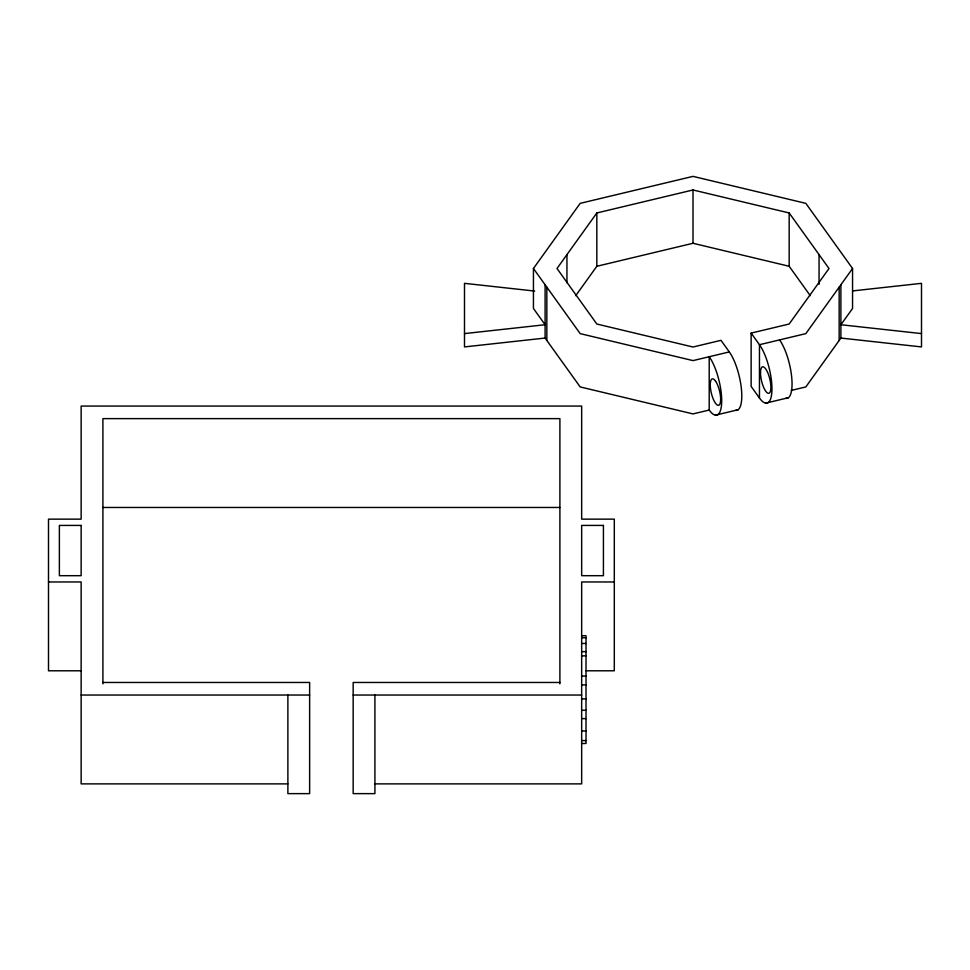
<?xml version="1.0" encoding="UTF-8"?>
<svg xmlns="http://www.w3.org/2000/svg" width="970" height="970" viewBox="0 0 970 970"><rect width="100%" height="100%" fill="white"/><g stroke="black" fill="none" stroke-linecap="round" stroke-linejoin="round"><path stroke-width="1.45" d="M464.497 333.595L545.104 324.732L533.439 308.472L533.439 268.496L580.181 203.348L693.004 176.37L805.827 203.348L852.557 268.496L852.557 308.472L840.893 324.732L921.5 333.595M751.132 333.11L759.462 344.714A32.641 10.197 76.6 0 1 771.95 388.776A32.641 10.197 76.6 0 1 759.462 398.015L751.132 386.412L751.132 333.11L789.168 324.016L829.01 268.496L789.168 212.963L693.004 189.975L596.829 212.963L556.998 268.496L596.829 324.016L693.004 347.017L720.977 340.325L729.307 351.928A32.641 10.197 76.6 0 1 741.371 388.497A32.641 10.197 76.6 0 1 735.551 410.371M575.731 295.68L596.829 266.277L596.829 212.963M852.557 268.496L805.827 333.632L759.462 344.714L759.462 398.015M840.893 284.756L840.893 338.057L805.827 386.933L791.241 390.425M596.829 266.277L693.004 243.276L789.168 266.277L810.265 295.68M729.307 351.928L693.004 360.61L580.181 333.632L533.439 268.496M709.203 410.043L709.203 356.742A32.641 10.197 76.6 0 1 721.692 400.804A32.641 10.197 76.6 0 1 709.203 410.043L693.004 413.911L580.181 386.933L545.104 338.057L545.104 284.756M715.448 415.172L738.146 409.74M765.706 403.156L788.404 397.712M852.836 290.891L921.5 283.337L921.5 346.921L840.893 338.057M545.104 338.057L464.497 346.921L464.497 283.337L534.664 291.061M102.905 507.468L559.896 507.468M48.5 581.964L81.141 581.964L81.141 783.881L287.884 783.881M614.301 581.964L581.66 581.964L581.66 783.881L374.917 783.881M581.66 635.738L586.013 635.738L586.013 743.493L581.66 743.493M581.66 637.763L586.013 637.763M581.66 643.474L586.013 643.474M581.66 651.646L586.013 651.646M581.66 655.878L586.013 655.878M81.141 670.791L48.5 670.791L48.5 519.144L81.141 519.144L81.141 406.066L581.66 406.066L581.66 519.144L614.301 519.144L614.301 670.791L586.11 670.791M581.66 676.09L586.013 676.09M102.905 682.468L309.636 682.468L309.636 793.63L287.884 793.63L287.884 695.041M559.896 682.468L353.165 682.468L353.165 793.63L374.917 793.63L374.917 695.041M581.66 684.905L586.013 684.905M81.141 695.041L309.636 695.041M353.165 695.041L581.66 695.041M581.66 698.849L586.013 698.849M581.66 710.295L586.013 710.295M581.66 718.6L586.013 718.6M581.66 730.956L586.013 730.956M581.66 740.571L586.013 740.571M839.159 287.156L839.159 340.47M819.056 254.625L819.056 284.246M789.168 212.963L789.168 266.277M693.004 189.975L693.004 243.276M566.941 254.625L566.941 282.767M559.896 683.862L559.896 418.628L102.905 418.628L102.905 683.862M546.837 287.156L546.837 340.47M779.565 339.912A32.641 10.197 76.6 0 1 791.629 376.481A32.641 10.197 76.6 0 1 785.809 398.343M81.141 525.425L59.376 525.425L59.376 575.683L81.141 575.683L81.141 525.425M603.425 525.425L581.66 525.425L581.66 575.683L603.425 575.683L603.425 525.425M715.654 381.283L714.308 379.658A13.604 4.244 76.6 0 0 710.27 385.878A13.604 4.244 76.6 0 0 715.242 402.902L716.6 404.526A13.604 4.244 76.6 0 0 720.637 398.306A13.604 4.244 76.6 0 0 715.654 381.283M760.504 372.82A13.604 4.244 76.6 0 0 768.313 393.323A13.604 4.244 76.6 0 0 768.313 374.08A13.604 4.244 76.6 0 0 760.504 372.82"/></g></svg>
